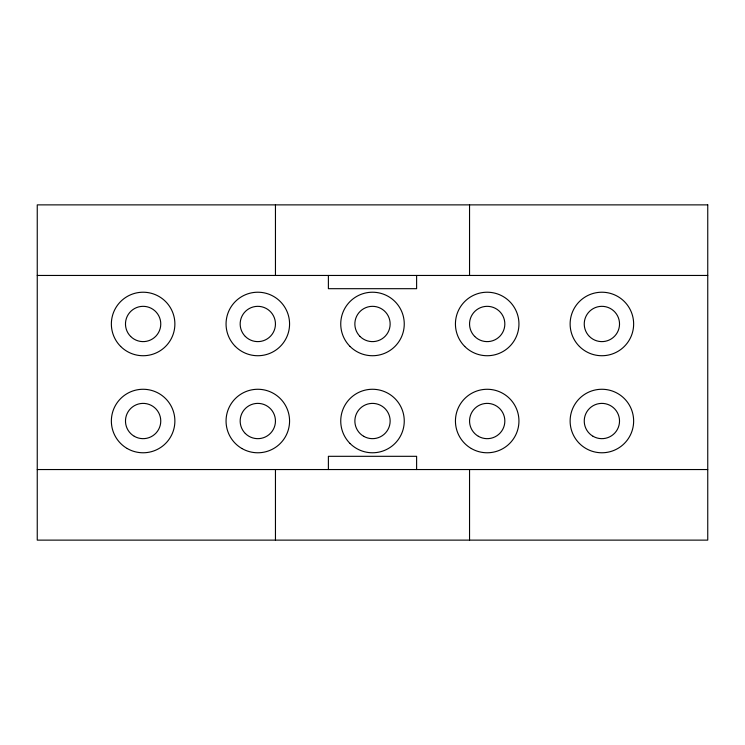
<?xml version="1.0" encoding="UTF-8"?>
<svg xmlns="http://www.w3.org/2000/svg" width="745" height="745" viewBox="0 0 745 745"><rect width="100%" height="100%" fill="white"/><g stroke="black" fill="none" stroke-linecap="round" stroke-linejoin="round"><path stroke-width="1.12" d="M37.25 275.454L707.75 275.454M37.25 469.546L707.75 469.546M469.546 204.875L469.546 275.454M469.546 469.546L469.546 540.125M416.613 275.454L416.613 288.688L328.387 288.688L328.387 275.454M416.613 469.546L416.613 456.312L328.387 456.312L328.387 469.546M275.454 204.875L275.454 275.454M275.454 469.546L275.454 540.125M707.75 204.875L37.25 204.875L37.25 540.125L707.75 540.125L707.75 204.875M579.424 346.434A31.765 31.765 0 0 0 632.561 332.196A31.765 31.765 0 0 0 593.663 293.297A31.765 31.765 0 0 0 579.424 346.434M579.424 443.48A31.765 31.765 0 0 0 632.561 429.241A31.765 31.765 0 0 0 593.663 390.343A31.765 31.765 0 0 0 579.424 443.48M464.731 346.434A31.765 31.765 0 0 0 517.868 332.196A31.765 31.765 0 0 0 478.97 293.297A31.765 31.765 0 0 0 464.731 346.434M471.315 448.527A31.765 31.765 0 0 0 518.948 421.027A31.765 31.765 0 0 0 471.315 393.518A31.765 31.765 0 0 0 471.315 448.527M350.038 346.434A31.765 31.765 0 0 0 403.175 332.196A31.765 31.765 0 0 0 364.277 293.297A31.765 31.765 0 0 0 350.038 346.434M350.038 443.48A31.765 31.765 0 0 0 403.175 429.241A31.765 31.765 0 0 0 364.277 390.343A31.765 31.765 0 0 0 350.038 443.48M235.355 346.434A31.765 31.765 0 0 0 288.492 332.196A31.765 31.765 0 0 0 249.594 293.297A31.765 31.765 0 0 0 235.355 346.434M241.929 448.527A31.765 31.765 0 0 0 289.572 421.027A31.765 31.765 0 0 0 241.929 393.518A31.765 31.765 0 0 0 241.929 448.527M120.662 346.434A31.765 31.765 0 0 0 173.799 332.196A31.765 31.765 0 0 0 134.901 293.297A31.765 31.765 0 0 0 120.662 346.434M127.237 448.527A31.765 31.765 0 0 0 174.879 421.027A31.765 31.765 0 0 0 127.237 393.518A31.765 31.765 0 0 0 127.237 448.527M130.645 336.451A17.647 17.647 0 0 0 160.166 328.545A17.647 17.647 0 0 0 138.551 306.931A17.647 17.647 0 0 0 130.645 336.451M134.296 436.3A17.647 17.647 0 0 0 160.762 421.027A17.647 17.647 0 0 0 134.296 405.746A17.647 17.647 0 0 0 134.296 436.3M245.328 433.497A17.647 17.647 0 0 0 274.849 425.591A17.647 17.647 0 0 0 253.244 403.976A17.647 17.647 0 0 0 245.328 433.497M245.328 336.451A17.647 17.647 0 0 0 274.849 328.545A17.647 17.647 0 0 0 253.244 306.931A17.647 17.647 0 0 0 245.328 336.451M363.681 436.3A17.647 17.647 0 0 0 390.147 421.027A17.647 17.647 0 0 0 363.681 405.746A17.647 17.647 0 0 0 363.681 436.3M360.021 336.451A17.647 17.647 0 0 0 389.542 328.545A17.647 17.647 0 0 0 367.937 306.931A17.647 17.647 0 0 0 360.021 336.451M478.364 436.3A17.647 17.647 0 0 0 504.84 421.027A17.647 17.647 0 0 0 478.364 405.746A17.647 17.647 0 0 0 478.364 436.3M474.714 336.451A17.647 17.647 0 0 0 504.235 328.545A17.647 17.647 0 0 0 482.62 306.931A17.647 17.647 0 0 0 474.714 336.451M589.407 336.451A17.647 17.647 0 0 0 618.927 328.545A17.647 17.647 0 0 0 597.313 306.931A17.647 17.647 0 0 0 589.407 336.451M593.057 436.3A17.647 17.647 0 0 0 619.523 421.027A17.647 17.647 0 0 0 593.057 405.746A17.647 17.647 0 0 0 593.057 436.3"/></g></svg>
